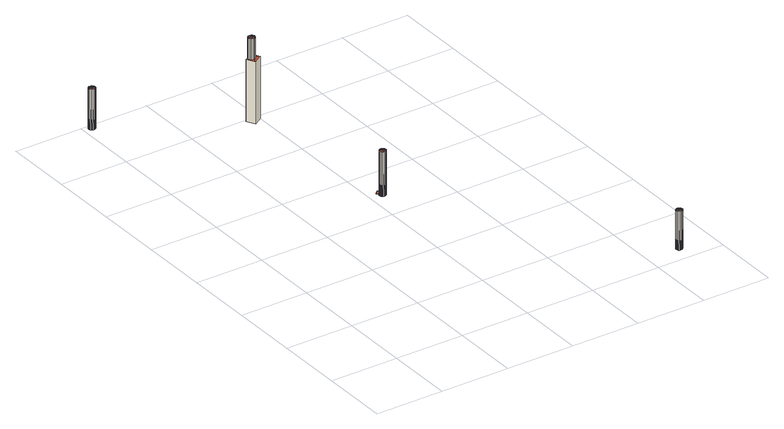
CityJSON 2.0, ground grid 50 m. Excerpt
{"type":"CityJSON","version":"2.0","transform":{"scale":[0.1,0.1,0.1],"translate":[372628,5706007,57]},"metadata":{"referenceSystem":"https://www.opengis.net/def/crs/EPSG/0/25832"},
"CityObjects":{
"building1":{"type":"Building","attributes":{"Geometrietyp2DReferenz":"1000","Gemeindeschluessel":"05911000","function":"51002_1251","roofType":"9999","measuredHeight":29.49},"geometry":[{"type":"Solid","lod":"2","boundaries":[[[[0,1,2]],[[1,3,2]],[[4,5,0]],[[5,1,0]],[[6,7,4]],[[7,5,4]],[[8,9,6]],[[9,7,6]],[[10,11,8]],[[11,9,8]],[[12,13,10]],[[13,11,10]],[[14,15,12]],[[15,13,12]],[[16,17,14]],[[17,15,14]],[[18,19,16]],[[19,17,16]],[[20,21,18]],[[21,19,18]],[[22,23,20]],[[23,21,20]],[[24,25,22]],[[25,23,22]],[[26,27,24]],[[27,25,24]],[[28,29,26]],[[29,27,26]],[[30,31,28]],[[31,29,28]],[[32,33,30]],[[33,31,30]],[[34,35,32]],[[35,33,32]],[[36,37,34]],[[37,35,34]],[[38,39,36]],[[39,37,36]],[[2,3,38]],[[3,39,38]],[[19,21,17]],[[21,23,17]],[[23,25,17]],[[25,27,17]],[[27,29,17]],[[29,31,17]],[[31,33,17]],[[33,35,17]],[[35,37,17]],[[37,39,17]],[[39,3,17]],[[3,1,17]],[[1,5,17]],[[5,7,17]],[[7,9,17]],[[9,11,17]],[[11,13,17]],[[13,15,17]],[[20,18,22]],[[18,16,22]],[[16,14,22]],[[14,12,22]],[[12,10,22]],[[10,8,22]],[[8,6,22]],[[6,4,22]],[[4,0,22]],[[0,2,22]],[[2,38,22]],[[38,36,22]],[[36,34,22]],[[34,32,22]],[[32,30,22]],[[30,28,22]],[[28,26,22]],[[26,24,22]]]],"semantics":{"surfaces":[{"type":"WallSurface"},{"type":"GroundSurface"},{"type":"RoofSurface"}],"values":[[0,0,0,0,0,0,0,0,0,0,0,0,0,0,0,0,0,0,0,0,0,0,0,0,0,0,0,0,0,0,0,0,0,0,0,0,0,0,0,0,1,1,1,1,1,1,1,1,1,1,1,1,1,1,1,1,1,1,2,2,2,2,2,2,2,2,2,2,2,2,2,2,2,2,2,2]]}}]},
"building2":{"type":"Building","attributes":{"Gemeindeschluessel":"05911000","Geometrietyp2DReferenz":"3000","function":"51002_1250","roofType":"5000","measuredHeight":1.43},"geometry":[{"type":"Solid","lod":"2","boundaries":[[[[40,41,42,43]],[[44,45,41,40]],[[46,47,45,44]],[[48,49,47,46]],[[50,51,49,48]],[[43,42,51,50]],[[46,44,52]],[[52,48,46]],[[52,44,40,53]],[[53,54,50,48,52]],[[54,43,50]],[[54,53,40,43]],[[41,45,47,49,51,42]]]],"semantics":{"surfaces":[{"type":"WallSurface"},{"type":"RoofSurface"},{"type":"GroundSurface"}],"values":[[0,0,0,0,0,0,1,1,1,1,0,0,2]]}}]},
"building3":{"type":"Building","attributes":{"Geometrietyp2DReferenz":"1000","Gemeindeschluessel":"05911000","function":"51002_1251","roofType":"9999","measuredHeight":32.21},"geometry":[{"type":"Solid","lod":"2","boundaries":[[[[55,56,57]],[[56,58,57]],[[59,60,55]],[[60,56,55]],[[61,62,59]],[[62,60,59]],[[63,64,61]],[[64,62,61]],[[65,66,63]],[[66,64,63]],[[67,68,65]],[[68,66,65]],[[69,70,67]],[[70,68,67]],[[71,72,69]],[[72,70,69]],[[73,74,71]],[[74,72,71]],[[75,76,73]],[[76,74,73]],[[77,78,75]],[[78,76,75]],[[79,80,77]],[[80,78,77]],[[81,82,79]],[[82,80,79]],[[83,84,81]],[[84,82,81]],[[85,86,83]],[[86,84,83]],[[87,88,85]],[[88,86,85]],[[89,90,87]],[[90,88,87]],[[91,92,89]],[[92,90,89]],[[93,94,91]],[[94,92,91]],[[57,58,93]],[[58,94,93]],[[58,56,94]],[[56,60,94]],[[60,62,94]],[[62,64,94]],[[64,66,94]],[[66,68,94]],[[68,70,94]],[[70,72,94]],[[72,74,94]],[[74,76,94]],[[76,78,94]],[[78,80,94]],[[80,82,94]],[[82,84,94]],[[84,86,94]],[[86,88,94]],[[88,90,94]],[[90,92,94]],[[55,57,59]],[[57,93,59]],[[93,91,59]],[[91,89,59]],[[89,87,59]],[[87,85,59]],[[85,83,59]],[[83,81,59]],[[81,79,59]],[[79,77,59]],[[77,75,59]],[[75,73,59]],[[73,71,59]],[[71,69,59]],[[69,67,59]],[[67,65,59]],[[65,63,59]],[[63,61,59]]]],"semantics":{"surfaces":[{"type":"WallSurface"},{"type":"GroundSurface"},{"type":"RoofSurface"}],"values":[[0,0,0,0,0,0,0,0,0,0,0,0,0,0,0,0,0,0,0,0,0,0,0,0,0,0,0,0,0,0,0,0,0,0,0,0,0,0,0,0,1,1,1,1,1,1,1,1,1,1,1,1,1,1,1,1,1,1,2,2,2,2,2,2,2,2,2,2,2,2,2,2,2,2,2,2]]}}]},
"building4":{"type":"Building","attributes":{"Geometrietyp2DReferenz":"1000","Gemeindeschluessel":"05911000","function":"51002_1251","roofType":"9999","measuredHeight":60.44},"geometry":[{"type":"Solid","lod":"2","boundaries":[[[[95,96,97]],[[96,98,97]],[[99,100,95]],[[100,96,95]],[[101,102,99]],[[102,100,99]],[[103,104,101]],[[104,102,101]],[[105,106,103]],[[106,104,103]],[[107,108,105]],[[108,106,105]],[[109,110,107]],[[110,108,107]],[[111,112,109]],[[112,110,109]],[[113,114,111]],[[114,112,111]],[[115,116,113]],[[116,114,113]],[[117,118,115]],[[118,116,115]],[[119,120,117]],[[120,118,117]],[[121,122,119]],[[122,120,119]],[[123,124,121]],[[124,122,121]],[[125,126,123]],[[126,124,123]],[[127,128,125]],[[128,126,125]],[[129,130,127]],[[130,128,127]],[[131,132,129]],[[132,130,129]],[[133,134,131]],[[134,132,131]],[[97,98,133]],[[98,134,133]],[[98,96,134]],[[96,100,134]],[[100,102,134]],[[102,104,134]],[[104,106,134]],[[106,108,134]],[[108,110,134]],[[110,112,134]],[[112,114,134]],[[114,116,134]],[[116,118,134]],[[118,120,134]],[[120,122,134]],[[122,124,134]],[[124,126,134]],[[126,128,134]],[[128,130,134]],[[130,132,134]],[[95,97,99]],[[97,133,99]],[[133,131,99]],[[131,129,99]],[[129,127,99]],[[127,125,99]],[[125,123,99]],[[123,121,99]],[[121,119,99]],[[119,117,99]],[[117,115,99]],[[115,113,99]],[[113,111,99]],[[111,109,99]],[[109,107,99]],[[107,105,99]],[[105,103,99]],[[103,101,99]]]],"semantics":{"surfaces":[{"type":"WallSurface"},{"type":"GroundSurface"},{"type":"RoofSurface"}],"values":[[0,0,0,0,0,0,0,0,0,0,0,0,0,0,0,0,0,0,0,0,0,0,0,0,0,0,0,0,0,0,0,0,0,0,0,0,0,0,0,0,1,1,1,1,1,1,1,1,1,1,1,1,1,1,1,1,1,1,2,2,2,2,2,2,2,2,2,2,2,2,2,2,2,2,2,2]]}}]},
"building5":{"type":"Building","attributes":{"Gemeindeschluessel":"05911000","Geometrietyp2DReferenz":"3000","function":"51002_1250","roofType":"5000","measuredHeight":46.14},"geometry":[{"type":"Solid","lod":"2","boundaries":[[[[135,136,137,138]],[[139,140,136,135]],[[141,142,140,139]],[[138,137,142,141]],[[143,141,139,144]],[[139,135,144]],[[144,135,138,143]],[[138,141,143]],[[136,140,142,137]]]],"semantics":{"surfaces":[{"type":"WallSurface"},{"type":"RoofSurface"},{"type":"GroundSurface"}],"values":[[0,0,0,0,1,1,1,1,2]]}}]},
"building6":{"type":"Building","attributes":{"Geometrietyp2DReferenz":"1000","Gemeindeschluessel":"05911000","function":"51002_1251","roofType":"9999","measuredHeight":28.12},"geometry":[{"type":"Solid","lod":"2","boundaries":[[[[145,146,147]],[[146,148,147]],[[149,150,145]],[[150,146,145]],[[151,152,149]],[[152,150,149]],[[153,154,151]],[[154,152,151]],[[155,156,153]],[[156,154,153]],[[157,158,155]],[[158,156,155]],[[159,160,157]],[[160,158,157]],[[161,162,159]],[[162,160,159]],[[163,164,161]],[[164,162,161]],[[165,166,163]],[[166,164,163]],[[167,168,165]],[[168,166,165]],[[169,170,167]],[[170,168,167]],[[171,172,169]],[[172,170,169]],[[173,174,171]],[[174,172,171]],[[175,176,173]],[[176,174,173]],[[177,178,175]],[[178,176,175]],[[179,180,177]],[[180,178,177]],[[181,182,179]],[[182,180,179]],[[183,184,181]],[[184,182,181]],[[147,148,183]],[[148,184,183]],[[148,146,184]],[[146,150,184]],[[150,152,184]],[[152,154,184]],[[154,156,184]],[[156,158,184]],[[158,160,184]],[[160,162,184]],[[162,164,184]],[[164,166,184]],[[166,168,184]],[[168,170,184]],[[170,172,184]],[[172,174,184]],[[174,176,184]],[[176,178,184]],[[178,180,184]],[[180,182,184]],[[145,147,149]],[[147,183,149]],[[183,181,149]],[[181,179,149]],[[179,177,149]],[[177,175,149]],[[175,173,149]],[[173,171,149]],[[171,169,149]],[[169,167,149]],[[167,165,149]],[[165,163,149]],[[163,161,149]],[[161,159,149]],[[159,157,149]],[[157,155,149]],[[155,153,149]],[[153,151,149]]]],"semantics":{"surfaces":[{"type":"WallSurface"},{"type":"GroundSurface"},{"type":"RoofSurface"}],"values":[[0,0,0,0,0,0,0,0,0,0,0,0,0,0,0,0,0,0,0,0,0,0,0,0,0,0,0,0,0,0,0,0,0,0,0,0,0,0,0,0,1,1,1,1,1,1,1,1,1,1,1,1,1,1,1,1,1,1,2,2,2,2,2,2,2,2,2,2,2,2,2,2,2,2,2,2]]}}]}
},
"vertices":[
[3,3416,334],[3,3416,39],[5,3408,334],[5,3408,39],[3,3424,334],[3,3424,39],[5,3431,334],[5,3431,39],[10,3437,334],[10,3437,39],[16,3442,334],[16,3442,39],[24,3444,334],[24,3444,39],[32,3444,334],[32,3444,39],[39,3442,334],[39,3442,39],[45,3437,334],[45,3437,39],[50,3431,334],[50,3431,39],[52,3424,334],[52,3424,39],[52,3416,334],[52,3416,39],[50,3408,334],[50,3408,39],[45,3402,334],[45,3402,39],[39,3398,334],[39,3398,39],[32,3395,334],[32,3395,39],[24,3395,334],[24,3395,39],[16,3398,334],[16,3398,39],[10,3402,334],[10,3402,39],
[1091,1790,10],[1091,1790,6],[1076,1780,6],[1076,1780,10],[1111,1761,10],[1111,1761,6],[1097,1751,10],[1097,1751,6],[1082,1741,10],[1082,1741,6],[1062,1770,10],[1062,1770,6],[1087,1765,20],[1077,1780,20],[1076,1780,20],
[1117,1753,327],[1117,1753,5],[1112,1760,327],[1112,1760,5],[1119,1746,327],[1119,1746,5],[1119,1738,327],[1119,1738,5],[1117,1731,327],[1117,1731,5],[1112,1724,327],[1112,1724,5],[1106,1720,327],[1106,1720,5],[1098,1717,327],[1098,1717,5],[1091,1717,327],[1091,1717,5],[1083,1720,327],[1083,1720,5],[1077,1724,327],[1077,1724,5],[1072,1731,327],[1072,1731,5],[1070,1738,327],[1070,1738,5],[1070,1746,327],[1070,1746,5],[1072,1753,327],[1072,1753,5],[1077,1760,327],[1077,1760,5],[1083,1764,327],[1083,1764,5],[1091,1767,327],[1091,1767,5],[1098,1767,327],[1098,1767,5],[1106,1764,327],[1106,1764,5],
[929,2936,649],[929,2936,44],[925,2942,649],[925,2942,44],[932,2928,649],[932,2928,44],[932,2921,649],[932,2921,44],[929,2913,649],[929,2913,44],[925,2907,649],[925,2907,44],[918,2902,649],[918,2902,44],[911,2900,649],[911,2900,44],[903,2900,649],[903,2900,44],[896,2902,649],[896,2902,44],[889,2907,649],[889,2907,44],[885,2913,649],[885,2913,44],[882,2921,649],[882,2921,44],[882,2928,649],[882,2928,44],[885,2936,649],[885,2936,44],[889,2942,649],[889,2942,44],[896,2947,649],[896,2947,44],[903,2949,649],[903,2949,44],[911,2949,649],[911,2949,44],[918,2947,649],[918,2947,44],
[931,2965,497],[931,2965,44],[867,2928,44],[867,2928,497],[965,2907,497],[965,2907,44],[901,2869,497],[901,2869,44],[913,2916,505],[919,2919,505],
[2205,43,353],[2205,43,72],[2201,49,353],[2201,49,72],[2208,35,353],[2208,35,72],[2208,28,353],[2208,28,72],[2205,20,353],[2205,20,72],[2201,14,353],[2201,14,72],[2194,9,353],[2194,9,72],[2187,7,353],[2187,7,72],[2179,7,353],[2179,7,72],[2172,9,353],[2172,9,72],[2165,14,353],[2165,14,72],[2161,20,353],[2161,20,72],[2158,28,353],[2158,28,72],[2158,35,353],[2158,35,72],[2161,43,353],[2161,43,72],[2165,49,353],[2165,49,72],[2172,54,353],[2172,54,72],[2179,56,353],[2179,56,72],[2187,56,353],[2187,56,72],[2194,54,353],[2194,54,72]
]}
